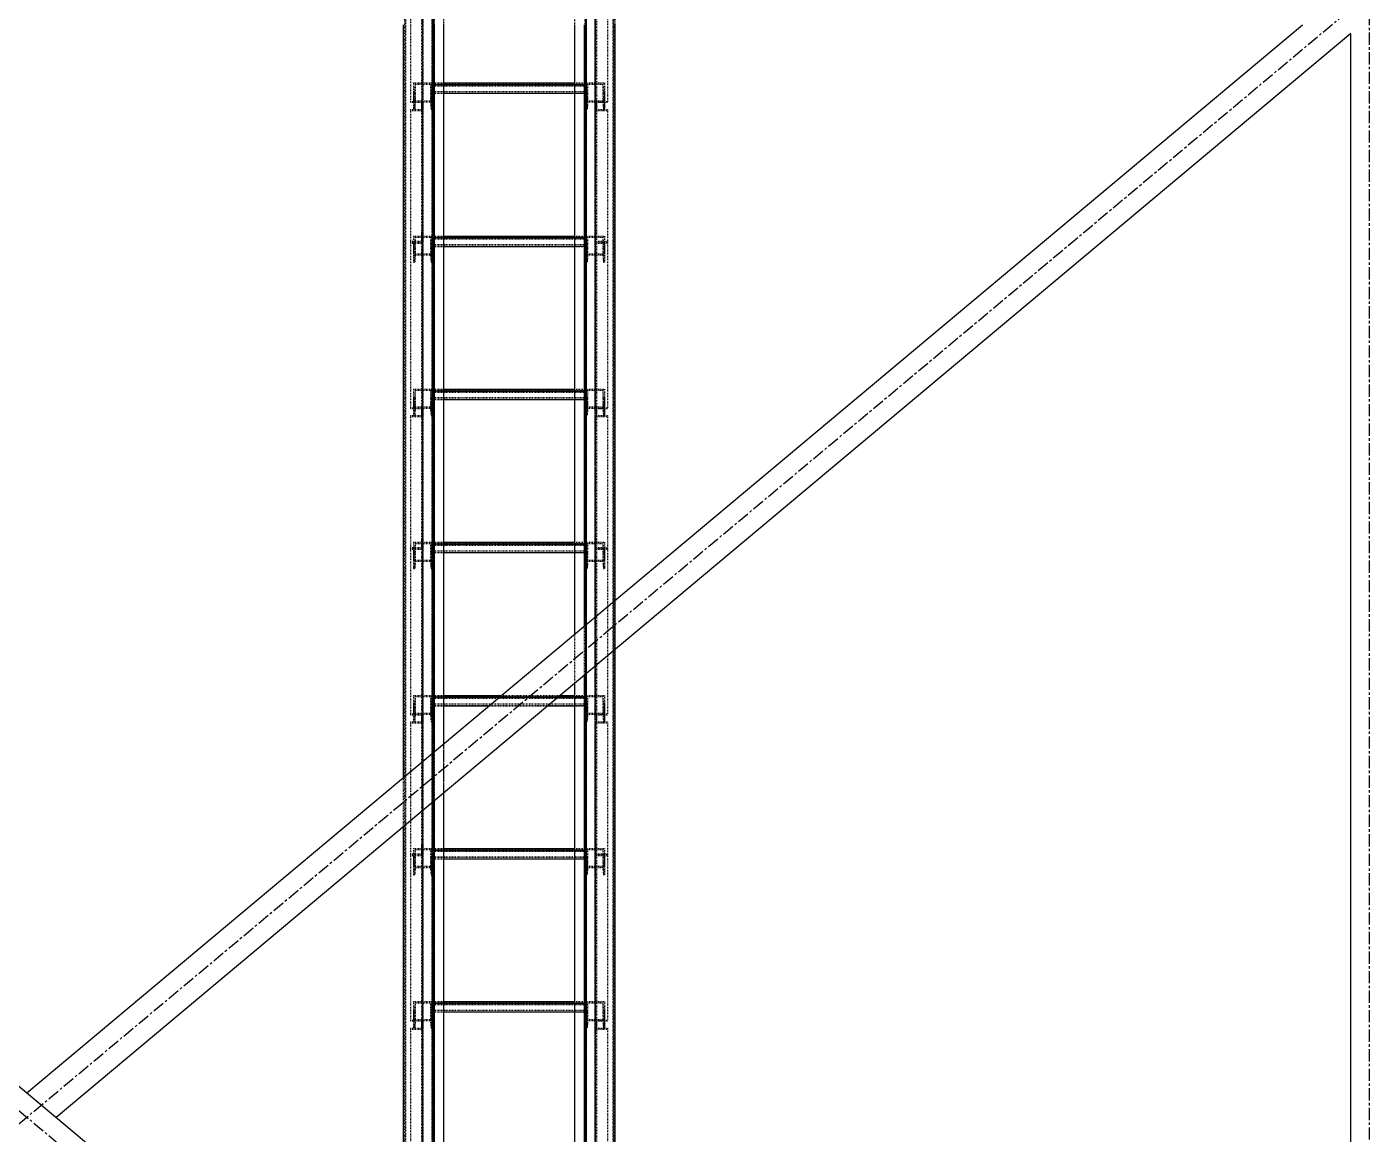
# Model space of a CAD drawing. Header units: millimetres. Extents: x 5143 to 30813, y 232 to 21408.
# Drawn here: x 24302 to 25174, y 6709 to 7429 of the extents above; entities that cross this region are included whole.
import ezdxf

# ---------------------------------------------------------------- set-up
doc = ezdxf.new("R2010")
doc.units = ezdxf.units.MM
doc.header["$LTSCALE"] = 0.25
for name, pattern in [('CENTER', [50.8, 31.75, -6.35, 6.35, -6.35]), ('XKITLINE00', [0]), ('XKITLINE02', [4, 2, -2]), ('XKITLINE03', [6, 3, -1, 1, -1])]:
    doc.linetypes.add(name, pattern=pattern)

msp = doc.modelspace()

# ---------------------------------------------------------------- linework, layer by layer
at = {"color": 3, "linetype": 'XKITLINE02'}
for p, q in [((24547.15, 7532.54), (24547.15, 5888.14)), ((24565, 7540.27), (24565, 5898.21)), ((24565.45, 7532.54), (24565.45, 5888.14)), ((24565.85, 7540.13), (24565.85, 5898.35)), ((24566.3, 7532.54), (24566.3, 5960.34)), ((24664.15, 7540.13), (24664.15, 5898.35)), ((24664.54, 7532.54), (24664.54, 5888.14)), ((24665, 7540.27), (24665, 5898.21)), ((24682.84, 7532.54), (24682.84, 5888.14)), ((24683.69, 7532.54), (24683.69, 5921.85)), ((24547.68, 7532), (24547.68, 5887.3)), ((24564.91, 7532), (24564.92, 5887.3)), ((24665.07, 7532), (24665.07, 5887.3)), ((24682.31, 7532), (24682.31, 5887.3)), ((24551, 7487.66), (24551, 7379.61)), ((24558.2, 7487.14), (24558.2, 7374.92)), ((24559, 7487.66), (24559, 7374.92)), ((24657.5, 7484.98), (24657.5, 5900.19)), ((24572.5, 7470.57), (24572.5, 5900.19)), ((24670.98, 7469.39), (24670.98, 7374.92)), ((24671.78, 7469.39), (24671.78, 7374.92)), ((24678.98, 7469.39), (24678.98, 7379.61)), ((24553, 7392.17), (24553, 7380.61)), ((24553, 7392.17), (24553, 7386.7)), ((24553, 7392.17), (24565, 7392.17)), ((24553, 7386.7), (24553, 7375.14)), ((24553, 7386.7), (24553.68, 7386.7)), ((24554.06, 7391.47), (24553.68, 7386.7)), ((24553.68, 7386.7), (24553.68, 7375.14)), ((24554.06, 7391.47), (24554.06, 7379.91)), ((24554.06, 7391.47), (24563.93, 7391.47)), ((24563.93, 7391.47), (24563.93, 7379.91)), ((24563.93, 7391.47), (24564.32, 7386.7)), ((24564.32, 7386.7), (24564.32, 7375.14)), ((24564.32, 7386.7), (24565, 7386.7)), ((24565, 7392.17), (24572.5, 7392.17)), ((24565, 7392.17), (24565, 7385.46)), ((24565, 7392.17), (24565, 7380.61)), ((24565, 7392.17), (24565, 7386.7)), ((24565, 7391.36), (24664.97, 7391.36)), ((24565, 7390.93), (24572.5, 7390.93)), ((24565, 7390.35), (24664.97, 7390.35)), ((24565, 7386.7), (24664.97, 7386.7)), ((24565, 7386.7), (24565, 7375.14)), ((24565, 7386.63), (24664.97, 7386.63)), ((24565, 7385.53), (24664.97, 7385.53)), ((24565, 7385.46), (24572.5, 7385.46)), ((24657.5, 7392.17), (24664.97, 7392.17)), ((24657.5, 7390.93), (24664.97, 7390.93)), ((24657.5, 7385.46), (24664.97, 7385.46)), ((24664.97, 7392.17), (24664.97, 7385.46)), ((24664.97, 7392.17), (24664.97, 7386.7)), ((24664.97, 7392.17), (24676.98, 7392.17)), ((24664.97, 7392.17), (24664.97, 7380.61)), ((24664.97, 7386.7), (24665.66, 7386.7)), ((24664.97, 7386.7), (24664.97, 7375.14)), ((24666.04, 7391.47), (24665.66, 7386.7)), ((24665.66, 7386.7), (24665.66, 7375.14)), ((24666.04, 7391.47), (24675.91, 7391.47)), ((24666.04, 7391.47), (24666.04, 7379.92)), ((24675.91, 7391.47), (24676.3, 7386.7)), ((24675.91, 7391.47), (24675.91, 7379.92)), ((24676.3, 7386.7), (24676.98, 7386.7)), ((24676.3, 7386.7), (24676.3, 7375.14)), ((24676.98, 7392.17), (24676.98, 7386.7)), ((24676.98, 7392.17), (24676.98, 7380.13)), ((24676.98, 7386.7), (24676.98, 7375.14)), ((24551, 7380.13), (24551, 7379.61)), ((24551, 7380.13), (24559, 7380.13)), ((24551, 7379.61), (24558.2, 7379.61)), ((24553, 7380.61), (24553, 7375.14)), ((24553, 7380.61), (24565, 7380.61)), ((24554.06, 7379.91), (24553.68, 7375.14)), ((24554.06, 7379.91), (24563.93, 7379.91)), ((24558.2, 7380.71), (24558.2, 7289.37)), ((24558.2, 7380.71), (24559, 7380.71)), ((24558.2, 7379.61), (24558.2, 7374.92)), ((24559, 7380.71), (24559, 7288.73)), ((24559, 7380.13), (24559, 7374.92)), ((24563.93, 7379.91), (24564.32, 7375.14)), ((24565, 7380.61), (24565, 7375.14)), ((24664.97, 7380.61), (24664.97, 7375.14)), ((24664.97, 7380.61), (24676.98, 7380.61)), ((24666.04, 7379.92), (24665.66, 7375.14)), ((24666.04, 7379.92), (24675.91, 7379.92)), ((24670.98, 7380.71), (24670.98, 7374.35)), ((24670.98, 7380.71), (24671.78, 7380.71)), ((24670.98, 7380.71), (24670.98, 7288.73)), ((24670.98, 7380.13), (24678.98, 7380.13)), ((24671.78, 7380.71), (24671.78, 7374.98)), ((24671.78, 7380.71), (24671.78, 7289.37)), ((24671.78, 7379.61), (24678.98, 7379.61)), ((24675.91, 7379.92), (24676.3, 7375.14)), ((24676.98, 7380.13), (24676.98, 7375.14)), ((24551, 7374.98), (24551, 7288.73)), ((24551, 7374.98), (24558.2, 7374.98)), ((24551, 7374.35), (24559, 7374.35)), ((24553, 7375.14), (24553.68, 7375.14)), ((24558.2, 7374.92), (24559, 7374.92)), ((24564.32, 7375.14), (24565, 7375.14)), ((24664.97, 7375.14), (24665.66, 7375.14)), ((24670.98, 7374.92), (24671.78, 7374.92)), ((24670.98, 7374.35), (24678.98, 7374.35)), ((24671.78, 7374.98), (24678.98, 7374.98)), ((24676.3, 7375.14), (24676.98, 7375.14)), ((24678.98, 7374.98), (24678.98, 7374.35)), ((24678.98, 7374.98), (24678.98, 7288.73)), ((24551, 7289.37), (24558.2, 7289.37)), ((24551, 7289.37), (24551, 7288.73)), ((24551, 7288.73), (24551, 7180.68)), ((24551, 7288.73), (24559, 7288.73)), ((24551, 7288.73), (24559, 7288.73)), ((24553, 7292.7), (24553, 7281.15)), ((24553, 7292.7), (24553, 7287.23)), ((24553, 7292.7), (24565, 7292.7)), ((24554.06, 7292.01), (24553.68, 7287.23)), ((24554.06, 7292.01), (24554.06, 7280.45)), ((24554.06, 7292.01), (24563.93, 7292.01)), ((24558.2, 7295.09), (24559, 7295.09)), ((24558.2, 7295.09), (24558.2, 7289.37)), ((24559, 7295.09), (24559, 7288.73)), ((24559, 7288.73), (24559, 7175.99)), ((24563.93, 7292.01), (24563.93, 7280.45)), ((24563.93, 7292.01), (24564.32, 7287.23)), ((24565, 7292.7), (24572.5, 7292.7)), ((24565, 7292.7), (24565, 7286)), ((24565, 7292.7), (24565, 7281.15)), ((24565, 7292.7), (24565, 7287.23)), ((24565, 7291.9), (24664.97, 7291.9)), ((24565, 7291.47), (24572.5, 7291.47)), ((24565, 7290.88), (24664.97, 7290.88)), ((24657.5, 7292.7), (24664.97, 7292.7)), ((24657.5, 7291.47), (24664.97, 7291.47)), ((24664.97, 7292.7), (24664.97, 7287.23)), ((24664.97, 7292.7), (24676.98, 7292.7)), ((24664.97, 7292.7), (24664.97, 7281.15)), ((24664.97, 7292.7), (24664.97, 7286)), ((24666.04, 7292.01), (24665.66, 7287.23)), ((24666.04, 7292.01), (24675.91, 7292.01)), ((24666.04, 7292.01), (24666.04, 7280.45)), ((24670.98, 7295.09), (24671.78, 7295.09)), ((24670.98, 7288.73), (24670.98, 7175.99)), ((24670.98, 7288.73), (24678.98, 7288.73)), ((24670.98, 7288.73), (24678.98, 7288.73)), ((24671.78, 7289.37), (24678.98, 7289.37)), ((24675.91, 7292.01), (24676.3, 7287.23)), ((24675.91, 7292.01), (24675.91, 7280.45)), ((24676.98, 7292.7), (24676.98, 7287.23)), ((24676.98, 7292.7), (24676.98, 7281.15)), ((24678.98, 7288.73), (24678.98, 7288.21)), ((24678.98, 7288.73), (24678.98, 7180.68)), ((24551, 7288.21), (24558.2, 7288.21)), ((24553, 7287.23), (24553, 7275.67)), ((24553, 7287.23), (24553.68, 7287.23)), ((24553, 7281.15), (24553, 7275.67)), ((24553, 7281.15), (24565, 7281.15)), ((24553.68, 7287.23), (24553.68, 7275.67)), ((24554.06, 7280.45), (24553.68, 7275.67)), ((24554.06, 7280.45), (24563.93, 7280.45)), ((24558.2, 7288.21), (24558.2, 7175.99)), ((24558.2, 7283.52), (24559, 7283.52)), ((24563.93, 7280.45), (24564.32, 7275.67)), ((24564.32, 7287.23), (24564.32, 7275.67)), ((24564.32, 7287.23), (24565, 7287.23)), ((24565, 7287.23), (24664.97, 7287.23)), ((24565, 7287.23), (24565, 7275.67)), ((24565, 7287.16), (24664.97, 7287.16)), ((24565, 7286.07), (24664.97, 7286.07)), ((24565, 7286), (24572.5, 7286)), ((24565, 7281.15), (24565, 7275.67)), ((24657.5, 7286), (24664.97, 7286)), ((24664.97, 7287.23), (24665.66, 7287.23)), ((24664.97, 7287.23), (24664.97, 7275.67)), ((24664.97, 7281.15), (24664.97, 7275.67)), ((24664.97, 7281.15), (24676.98, 7281.15)), ((24665.66, 7287.23), (24665.66, 7275.67)), ((24666.04, 7280.45), (24665.66, 7275.67)), ((24666.04, 7280.45), (24675.91, 7280.45)), ((24670.98, 7283.53), (24671.78, 7283.53)), ((24670.98, 7281.15), (24670.98, 7181.2)), ((24671.78, 7288.21), (24671.78, 7280.45)), ((24671.78, 7288.21), (24678.98, 7288.21)), ((24671.78, 7288.21), (24671.78, 7175.99)), ((24675.91, 7280.45), (24676.3, 7275.67)), ((24676.3, 7287.23), (24676.98, 7287.23)), ((24676.3, 7287.23), (24676.3, 7275.67)), ((24676.98, 7287.23), (24676.98, 7275.67)), ((24676.98, 7281.15), (24676.98, 7275.67)), ((24553, 7275.67), (24553.68, 7275.67)), ((24564.32, 7275.67), (24565, 7275.67)), ((24664.97, 7275.67), (24665.66, 7275.67)), ((24676.3, 7275.67), (24676.98, 7275.67)), ((24553, 7193.24), (24553, 7181.68)), ((24553, 7193.24), (24553, 7187.77)), ((24553, 7193.24), (24565, 7193.24)), ((24554.06, 7192.54), (24553.68, 7187.77)), ((24554.06, 7192.54), (24554.06, 7180.98)), ((24554.06, 7192.54), (24563.93, 7192.54)), ((24563.93, 7192.54), (24563.93, 7180.98)), ((24563.93, 7192.54), (24564.32, 7187.77)), ((24565, 7193.24), (24572.5, 7193.24)), ((24565, 7193.24), (24565, 7186.53)), ((24565, 7193.24), (24565, 7181.68)), ((24565, 7193.24), (24565, 7187.77)), ((24565, 7192.43), (24664.97, 7192.43)), ((24657.5, 7193.24), (24664.97, 7193.24)), ((24664.97, 7193.24), (24664.97, 7186.53)), ((24664.97, 7193.24), (24664.97, 7187.77)), ((24664.97, 7193.24), (24676.98, 7193.24)), ((24664.97, 7193.24), (24664.97, 7181.68)), ((24666.04, 7192.54), (24665.66, 7187.77)), ((24666.04, 7192.54), (24675.91, 7192.54)), ((24666.04, 7192.54), (24666.04, 7180.98)), ((24675.91, 7192.54), (24676.3, 7187.77)), ((24675.91, 7192.54), (24675.91, 7180.98)), ((24676.98, 7193.24), (24676.98, 7187.77)), ((24676.98, 7193.24), (24676.98, 7181.2)), ((24553, 7187.77), (24553, 7176.21)), ((24553, 7187.77), (24553.68, 7187.77)), ((24553.68, 7187.77), (24553.68, 7176.21)), ((24564.32, 7187.77), (24564.32, 7176.21)), ((24564.32, 7187.77), (24565, 7187.77)), ((24565, 7192), (24572.5, 7192)), ((24565, 7191.41), (24664.97, 7191.41)), ((24565, 7187.77), (24664.97, 7187.77)), ((24565, 7187.77), (24565, 7176.21)), ((24565, 7187.7), (24664.97, 7187.7)), ((24565, 7186.6), (24664.97, 7186.6)), ((24565, 7186.53), (24572.5, 7186.53)), ((24657.5, 7192), (24664.97, 7192)), ((24657.5, 7186.53), (24664.97, 7186.53)), ((24664.97, 7187.77), (24665.66, 7187.77)), ((24664.97, 7187.77), (24664.97, 7176.21)), ((24665.66, 7187.77), (24665.66, 7176.21)), ((24676.3, 7187.77), (24676.98, 7187.77)), ((24676.3, 7187.77), (24676.3, 7176.21)), ((24676.98, 7187.77), (24676.98, 7176.21)), ((24551, 7181.2), (24551, 7180.68)), ((24551, 7181.2), (24559, 7181.2)), ((24551, 7180.68), (24558.2, 7180.68)), ((24551, 7176.05), (24551, 7089.8)), ((24551, 7176.05), (24558.2, 7176.05)), ((24551, 7175.41), (24559, 7175.41)), ((24553, 7181.68), (24553, 7176.21)), ((24553, 7181.68), (24565, 7181.68)), ((24553, 7176.21), (24553.68, 7176.21)), ((24554.06, 7180.98), (24553.68, 7176.21)), ((24554.06, 7180.98), (24563.93, 7180.98)), ((24558.2, 7181.77), (24558.2, 7090.43)), ((24558.2, 7181.77), (24559, 7181.77)), ((24558.2, 7180.68), (24558.2, 7175.99)), ((24558.2, 7175.99), (24559, 7175.99)), ((24559, 7181.77), (24559, 7089.8)), ((24559, 7181.2), (24559, 7175.99)), ((24563.93, 7180.98), (24564.32, 7176.21)), ((24564.32, 7176.21), (24565, 7176.21)), ((24565, 7181.68), (24565, 7176.21)), ((24664.97, 7181.68), (24664.97, 7176.21)), ((24664.97, 7181.68), (24676.98, 7181.68)), ((24664.97, 7176.21), (24665.66, 7176.21)), ((24666.04, 7180.98), (24665.66, 7176.21)), ((24666.04, 7180.98), (24675.91, 7180.98)), ((24670.98, 7181.77), (24670.98, 7175.41)), ((24670.98, 7181.77), (24671.78, 7181.77)), ((24670.98, 7181.77), (24670.98, 7089.8)), ((24670.98, 7181.2), (24678.98, 7181.2)), ((24670.98, 7175.99), (24671.78, 7175.99)), ((24670.98, 7175.41), (24678.98, 7175.41)), ((24671.78, 7181.77), (24671.78, 7176.05)), ((24671.78, 7181.77), (24671.78, 7090.43)), ((24671.78, 7180.68), (24678.98, 7180.68)), ((24671.78, 7176.05), (24678.98, 7176.05)), ((24675.91, 7180.98), (24676.3, 7176.21)), ((24676.3, 7176.21), (24676.98, 7176.21)), ((24676.98, 7181.2), (24676.98, 7176.21)), ((24678.98, 7176.05), (24678.98, 7175.41)), ((24678.98, 7176.05), (24678.98, 7089.8)), ((24551, 7090.43), (24558.2, 7090.43)), ((24551, 7090.43), (24551, 7089.8)), ((24551, 7089.8), (24559, 7089.8)), ((24551, 7089.8), (24551, 6981.74)), ((24551, 7089.8), (24559, 7089.8)), ((24551, 7089.28), (24558.2, 7089.28)), ((24553, 7093.77), (24553, 7082.21)), ((24553, 7093.77), (24553, 7088.3)), ((24553, 7093.77), (24565, 7093.77)), ((24553, 7088.3), (24553, 7076.74)), ((24553, 7088.3), (24553.68, 7088.3)), ((24554.06, 7093.08), (24553.68, 7088.3)), ((24553.68, 7088.3), (24553.68, 7076.74)), ((24554.06, 7093.08), (24554.06, 7081.52)), ((24554.06, 7093.08), (24563.93, 7093.08)), ((24558.2, 7096.16), (24559, 7096.16)), ((24558.2, 7096.16), (24558.2, 7090.43)), ((24558.2, 7089.28), (24558.2, 6977.06)), ((24559, 7096.16), (24559, 7089.8)), ((24559, 7089.8), (24559, 6977.06)), ((24563.93, 7093.08), (24563.93, 7081.52)), ((24563.93, 7093.08), (24564.32, 7088.3)), ((24564.32, 7088.3), (24564.32, 7076.74)), ((24564.32, 7088.3), (24565, 7088.3)), ((24565, 7093.77), (24572.5, 7093.77)), ((24565, 7093.77), (24565, 7087.06)), ((24565, 7093.77), (24565, 7082.21)), ((24565, 7093.77), (24565, 7088.3)), ((24565, 7092.97), (24664.97, 7092.97)), ((24565, 7092.53), (24572.5, 7092.53)), ((24565, 7091.95), (24664.97, 7091.95)), ((24565, 7088.3), (24664.97, 7088.3)), ((24565, 7088.3), (24565, 7076.74)), ((24565, 7088.23), (24664.97, 7088.23)), ((24657.5, 7093.77), (24664.97, 7093.77)), ((24657.5, 7092.53), (24664.97, 7092.53)), ((24664.97, 7093.77), (24664.97, 7088.3)), ((24664.97, 7093.77), (24676.98, 7093.77)), ((24664.97, 7093.77), (24664.97, 7082.21)), ((24664.97, 7093.77), (24664.97, 7087.06)), ((24664.97, 7088.3), (24665.66, 7088.3)), ((24664.97, 7088.3), (24664.97, 7076.74)), ((24666.04, 7093.08), (24665.66, 7088.3)), ((24665.66, 7088.3), (24665.66, 7076.74)), ((24666.04, 7093.08), (24675.91, 7093.08)), ((24666.04, 7093.08), (24666.04, 7081.52)), ((24670.98, 7096.16), (24671.78, 7096.16)), ((24670.98, 7089.8), (24678.98, 7089.8)), ((24670.98, 7089.8), (24670.98, 7084.59)), ((24670.98, 7089.8), (24678.98, 7089.8)), ((24670.98, 7089.8), (24670.98, 6977.06)), ((24671.78, 7090.43), (24678.98, 7090.43)), ((24671.78, 7089.28), (24671.78, 7084.59)), ((24671.78, 7089.28), (24678.98, 7089.28)), ((24671.78, 7089.28), (24671.78, 6977.06)), ((24675.91, 7093.08), (24676.3, 7088.3)), ((24675.91, 7093.08), (24675.91, 7081.52)), ((24676.3, 7088.3), (24676.98, 7088.3)), ((24676.3, 7088.3), (24676.3, 7076.74)), ((24676.98, 7093.77), (24676.98, 7088.3)), ((24676.98, 7093.77), (24676.98, 7082.21)), ((24676.98, 7088.3), (24676.98, 7076.74)), ((24678.98, 7089.8), (24678.98, 7089.28)), ((24678.98, 7089.8), (24678.98, 6981.74)), ((24553, 7082.21), (24553, 7076.74)), ((24553, 7082.21), (24565, 7082.21)), ((24554.06, 7081.52), (24553.68, 7076.74)), ((24554.06, 7081.52), (24563.93, 7081.52)), ((24558.2, 7084.59), (24559, 7084.59)), ((24563.93, 7081.52), (24564.32, 7076.74)), ((24565, 7087.13), (24664.97, 7087.13)), ((24565, 7087.06), (24572.5, 7087.06)), ((24565, 7082.21), (24565, 7076.74)), ((24657.5, 7087.06), (24664.97, 7087.06)), ((24664.97, 7082.21), (24664.97, 7076.74)), ((24664.97, 7082.21), (24676.98, 7082.21)), ((24666.04, 7081.52), (24665.66, 7076.74)), ((24666.04, 7081.52), (24675.91, 7081.52)), ((24670.98, 7084.59), (24671.78, 7084.59)), ((24675.91, 7081.52), (24676.3, 7076.74)), ((24676.98, 7082.21), (24676.98, 7076.74)), ((24553, 7076.74), (24553.68, 7076.74)), ((24564.32, 7076.74), (24565, 7076.74)), ((24664.97, 7076.74), (24665.66, 7076.74)), ((24676.3, 7076.74), (24676.98, 7076.74)), ((24683.69, 7055.93), (24683.69, 7024.16)), ((24663.69, 7039.19), (24663.69, 7007.41)), ((24657.5, 7034), (24657.5, 7002.22)), ((24553, 6994.31), (24553, 6982.75)), ((24553, 6994.31), (24553, 6988.84)), ((24553, 6994.31), (24565, 6994.31)), ((24554.06, 6993.61), (24553.68, 6988.84)), ((24554.06, 6993.61), (24554.06, 6982.05)), ((24554.06, 6993.61), (24563.93, 6993.61)), ((24563.93, 6993.61), (24563.93, 6982.05)), ((24563.93, 6993.61), (24564.32, 6988.84)), ((24565, 6994.31), (24565, 6982.75)), ((24565, 6994.31), (24565, 6988.84)), ((24565, 6994.31), (24572.5, 6994.31)), ((24565, 6994.31), (24565, 6987.6)), ((24565, 6993.5), (24664.97, 6993.5)), ((24565, 6993.07), (24572.5, 6993.07)), ((24565, 6992.48), (24664.97, 6992.48)), ((24608.61, 6993.07), (24646.56, 6993.07)), ((24610.09, 6994.31), (24648.04, 6994.31)), ((24657.5, 6994.31), (24664.97, 6994.31)), ((24657.5, 6993.07), (24664.97, 6993.07)), ((24664.97, 6994.31), (24664.97, 6987.6)), ((24664.97, 6994.31), (24664.97, 6988.84)), ((24664.97, 6994.31), (24676.98, 6994.31)), ((24664.97, 6994.31), (24664.97, 6982.75)), ((24666.04, 6993.61), (24665.66, 6988.84)), ((24666.04, 6993.61), (24675.91, 6993.61)), ((24666.04, 6993.61), (24666.04, 6982.05)), ((24675.91, 6993.61), (24676.3, 6988.84)), ((24675.91, 6993.61), (24675.91, 6982.05)), ((24676.98, 6994.31), (24676.98, 6988.84)), ((24676.98, 6994.31), (24676.98, 6982.26)), ((24553, 6988.84), (24553, 6977.28)), ((24553, 6988.84), (24553.68, 6988.84)), ((24553.68, 6988.84), (24553.68, 6977.28)), ((24564.32, 6988.84), (24564.32, 6977.28)), ((24564.32, 6988.84), (24565, 6988.84)), ((24565, 6988.84), (24565, 6977.28)), ((24565, 6988.84), (24664.97, 6988.84)), ((24565, 6988.77), (24664.97, 6988.77)), ((24565, 6987.67), (24664.97, 6987.67)), ((24565, 6987.6), (24572.5, 6987.6)), ((24602.08, 6987.6), (24640.03, 6987.6)), ((24657.5, 6987.6), (24664.97, 6987.6)), ((24664.97, 6988.84), (24665.66, 6988.84)), ((24664.97, 6988.84), (24664.97, 6977.28)), ((24665.66, 6988.84), (24665.66, 6977.28)), ((24676.3, 6988.84), (24676.98, 6988.84)), ((24676.3, 6988.84), (24676.3, 6977.28)), ((24676.98, 6988.84), (24676.98, 6977.28)), ((24551, 6982.26), (24551, 6981.74)), ((24551, 6982.26), (24559, 6982.26)), ((24551, 6981.74), (24558.2, 6981.74)), ((24551, 6977.12), (24551, 6890.87)), ((24551, 6977.12), (24558.2, 6977.12)), ((24551, 6976.48), (24559, 6976.48)), ((24553, 6982.75), (24553, 6977.28)), ((24553, 6982.75), (24565, 6982.75)), ((24553, 6977.28), (24553.68, 6977.28)), ((24554.06, 6982.05), (24553.68, 6977.28)), ((24554.06, 6982.05), (24563.93, 6982.05)), ((24558.2, 6982.84), (24558.2, 6891.5)), ((24558.2, 6982.84), (24559, 6982.84)), ((24558.2, 6981.74), (24558.2, 6977.06)), ((24558.2, 6977.06), (24559, 6977.06)), ((24559, 6982.84), (24559, 6890.87)), ((24559, 6982.26), (24559, 6977.06)), ((24563.93, 6982.05), (24564.32, 6977.28)), ((24564.32, 6977.28), (24565, 6977.28)), ((24565, 6982.75), (24565, 6977.28)), ((24664.97, 6982.75), (24664.97, 6977.28)), ((24664.97, 6982.75), (24676.98, 6982.75)), ((24664.97, 6977.28), (24665.66, 6977.28)), ((24666.04, 6982.05), (24665.66, 6977.28)), ((24666.04, 6982.05), (24675.91, 6982.05)), ((24670.98, 6982.84), (24670.98, 6976.48)), ((24670.98, 6982.84), (24671.78, 6982.84)), ((24670.98, 6982.84), (24670.98, 6890.87)), ((24670.98, 6982.26), (24678.98, 6982.26)), ((24670.98, 6977.06), (24671.78, 6977.06)), ((24670.98, 6976.48), (24678.98, 6976.48)), ((24671.78, 6982.84), (24671.78, 6977.12)), ((24671.78, 6982.84), (24671.78, 6891.5)), ((24671.78, 6981.74), (24678.98, 6981.74)), ((24671.78, 6977.12), (24678.98, 6977.12)), ((24675.91, 6982.05), (24676.3, 6977.28)), ((24676.3, 6977.28), (24676.98, 6977.28)), ((24676.98, 6982.26), (24676.98, 6977.28)), ((24678.98, 6977.12), (24678.98, 6976.48)), ((24678.98, 6977.12), (24678.98, 6890.87)), ((24566.3, 6957.64), (24566.3, 6925.86)), ((24572.5, 6962.83), (24572.5, 6931.05)), ((24546.3, 6940.89), (24546.3, 6909.11)), ((24558.2, 6897.23), (24559, 6897.23)), ((24558.2, 6897.23), (24558.2, 6891.5)), ((24559, 6897.23), (24559, 6890.87)), ((24670.98, 6897.23), (24671.78, 6897.23)), ((24551, 6891.5), (24558.2, 6891.5)), ((24551, 6891.5), (24551, 6890.87)), ((24551, 6890.87), (24559, 6890.87)), ((24551, 6890.87), (24551, 6782.81)), ((24551, 6890.87), (24559, 6890.87)), ((24551, 6890.35), (24558.2, 6890.35)), ((24553, 6894.84), (24553, 6883.28)), ((24553, 6894.84), (24553, 6889.37)), ((24553, 6894.84), (24565, 6894.84)), ((24553, 6889.37), (24553, 6877.81)), ((24553, 6889.37), (24553.68, 6889.37)), ((24554.06, 6894.14), (24553.68, 6889.37)), ((24553.68, 6889.37), (24553.68, 6877.81)), ((24554.06, 6894.14), (24554.06, 6882.58)), ((24554.06, 6894.14), (24563.93, 6894.14)), ((24558.2, 6890.35), (24558.2, 6778.13)), ((24559, 6890.87), (24559, 6778.13)), ((24563.93, 6894.14), (24563.93, 6882.58)), ((24563.93, 6894.14), (24564.32, 6889.37)), ((24564.32, 6889.37), (24564.32, 6877.81)), ((24564.32, 6889.37), (24565, 6889.37)), ((24565, 6894.84), (24572.5, 6894.84)), ((24565, 6894.84), (24565, 6888.13)), ((24565, 6894.84), (24565, 6883.28)), ((24565, 6894.84), (24565, 6889.37)), ((24565, 6894.03), (24664.97, 6894.03)), ((24565, 6893.6), (24572.5, 6893.6)), ((24565, 6893.02), (24664.97, 6893.02)), ((24565, 6889.37), (24664.97, 6889.37)), ((24565, 6889.37), (24565, 6877.81)), ((24565, 6889.3), (24664.97, 6889.3)), ((24565, 6888.2), (24664.97, 6888.2)), ((24565, 6888.13), (24572.5, 6888.13)), ((24657.5, 6894.84), (24664.97, 6894.84)), ((24657.5, 6893.6), (24664.97, 6893.6)), ((24657.5, 6888.13), (24664.97, 6888.13)), ((24664.97, 6894.84), (24664.97, 6889.37)), ((24664.97, 6894.84), (24676.98, 6894.84)), ((24664.97, 6894.84), (24664.97, 6883.28)), ((24664.97, 6894.84), (24664.97, 6888.13)), ((24664.97, 6889.37), (24665.66, 6889.37)), ((24664.97, 6889.37), (24664.97, 6877.81)), ((24666.04, 6894.14), (24665.66, 6889.37)), ((24665.66, 6889.37), (24665.66, 6877.81)), ((24666.04, 6894.14), (24675.91, 6894.14)), ((24666.04, 6894.14), (24666.04, 6882.58)), ((24670.98, 6890.87), (24678.98, 6890.87)), ((24670.98, 6890.87), (24670.98, 6778.13)), ((24670.98, 6890.87), (24678.98, 6890.87)), ((24671.78, 6891.5), (24678.98, 6891.5)), ((24671.78, 6890.35), (24671.78, 6882.58)), ((24671.78, 6890.35), (24678.98, 6890.35)), ((24671.78, 6890.35), (24671.78, 6778.13)), ((24675.91, 6894.14), (24676.3, 6889.37)), ((24675.91, 6894.14), (24675.91, 6882.58)), ((24676.3, 6889.37), (24676.98, 6889.37)), ((24676.3, 6889.37), (24676.3, 6877.81)), ((24676.98, 6894.84), (24676.98, 6889.37)), ((24676.98, 6894.84), (24676.98, 6883.28)), ((24676.98, 6889.37), (24676.98, 6877.81)), ((24678.98, 6890.87), (24678.98, 6890.35)), ((24678.98, 6890.87), (24678.98, 6782.81)), ((24553, 6883.28), (24553, 6877.81)), ((24553, 6883.28), (24565, 6883.28)), ((24554.06, 6882.58), (24553.68, 6877.81)), ((24554.06, 6882.58), (24563.93, 6882.58)), ((24558.2, 6885.66), (24559, 6885.66)), ((24563.93, 6882.58), (24564.32, 6877.81)), ((24565, 6883.28), (24565, 6877.81)), ((24664.97, 6883.28), (24664.97, 6877.81)), ((24664.97, 6883.28), (24676.98, 6883.28)), ((24666.04, 6882.58), (24665.66, 6877.81)), ((24666.04, 6882.58), (24675.91, 6882.58)), ((24670.98, 6885.66), (24671.78, 6885.66)), ((24670.98, 6883.28), (24670.98, 6783.33)), ((24675.91, 6882.58), (24676.3, 6877.81)), ((24676.98, 6883.28), (24676.98, 6877.81)), ((24553, 6877.81), (24553.68, 6877.81)), ((24564.32, 6877.81), (24565, 6877.81)), ((24664.97, 6877.81), (24665.66, 6877.81)), ((24676.3, 6877.81), (24676.98, 6877.81)), ((24553, 6795.37), (24553, 6783.81)), ((24553, 6795.37), (24553, 6789.9)), ((24553, 6795.37), (24565, 6795.37)), ((24554.06, 6794.68), (24553.68, 6789.9)), ((24554.06, 6794.68), (24554.06, 6783.12)), ((24554.06, 6794.68), (24563.93, 6794.68)), ((24563.93, 6794.68), (24563.93, 6783.12)), ((24563.93, 6794.68), (24564.32, 6789.9)), ((24565, 6795.37), (24572.5, 6795.37)), ((24565, 6795.37), (24565, 6788.66)), ((24565, 6795.37), (24565, 6783.81)), ((24565, 6795.37), (24565, 6789.9)), ((24565, 6794.57), (24664.97, 6794.57)), ((24565, 6794.14), (24572.5, 6794.14)), ((24565, 6793.55), (24664.97, 6793.55)), ((24657.5, 6795.37), (24664.97, 6795.37)), ((24657.5, 6794.14), (24664.97, 6794.14)), ((24664.97, 6795.37), (24664.97, 6788.66)), ((24664.97, 6795.37), (24664.97, 6789.9)), ((24664.97, 6795.37), (24676.98, 6795.37)), ((24664.97, 6795.37), (24664.97, 6783.81)), ((24666.04, 6794.68), (24665.66, 6789.9)), ((24666.04, 6794.68), (24675.91, 6794.68)), ((24666.04, 6794.68), (24666.04, 6783.12)), ((24675.91, 6794.68), (24676.3, 6789.9)), ((24675.91, 6794.68), (24675.91, 6783.12)), ((24676.98, 6795.37), (24676.98, 6789.9)), ((24676.98, 6795.37), (24676.98, 6783.33)), ((24551, 6783.33), (24551, 6782.81)), ((24551, 6783.33), (24559, 6783.33)), ((24551, 6782.81), (24558.2, 6782.81)), ((24553, 6789.9), (24553, 6778.34)), ((24553, 6789.9), (24553.68, 6789.9)), ((24553, 6783.81), (24553, 6778.34)), ((24553, 6783.81), (24565, 6783.81)), ((24553.68, 6789.9), (24553.68, 6778.34)), ((24554.06, 6783.12), (24553.68, 6778.34)), ((24554.06, 6783.12), (24563.93, 6783.12)), ((24558.2, 6783.91), (24558.2, 6692.57)), ((24558.2, 6783.91), (24559, 6783.91)), ((24558.2, 6782.81), (24558.2, 6778.13)), ((24559, 6783.91), (24559, 6691.93)), ((24559, 6783.33), (24559, 6778.13)), ((24563.93, 6783.12), (24564.32, 6778.34)), ((24564.32, 6789.9), (24564.32, 6778.34)), ((24564.32, 6789.9), (24565, 6789.9)), ((24565, 6789.9), (24664.97, 6789.9)), ((24565, 6789.9), (24565, 6778.34)), ((24565, 6789.83), (24664.97, 6789.83)), ((24565, 6788.73), (24664.97, 6788.73)), ((24565, 6788.66), (24572.5, 6788.66)), ((24565, 6783.81), (24565, 6778.34)), ((24657.5, 6788.66), (24664.97, 6788.66)), ((24664.97, 6789.9), (24665.66, 6789.9)), ((24664.97, 6789.9), (24664.97, 6778.34)), ((24664.97, 6783.81), (24664.97, 6778.34)), ((24664.97, 6783.81), (24676.98, 6783.81)), ((24665.66, 6789.9), (24665.66, 6778.34)), ((24666.04, 6783.12), (24665.66, 6778.34)), ((24666.04, 6783.12), (24675.91, 6783.12)), ((24670.98, 6783.91), (24670.98, 6777.55)), ((24670.98, 6783.91), (24671.78, 6783.91)), ((24670.98, 6783.91), (24670.98, 6691.93)), ((24670.98, 6783.33), (24678.98, 6783.33)), ((24671.78, 6783.91), (24671.78, 6778.19)), ((24671.78, 6783.91), (24671.78, 6692.57)), ((24671.78, 6782.81), (24678.98, 6782.81)), ((24675.91, 6783.12), (24676.3, 6778.34)), ((24676.3, 6789.9), (24676.98, 6789.9)), ((24676.3, 6789.9), (24676.3, 6778.34)), ((24676.98, 6789.9), (24676.98, 6778.34)), ((24676.98, 6783.33), (24676.98, 6778.34)), ((24551, 6778.19), (24551, 6691.93)), ((24551, 6778.19), (24558.2, 6778.19)), ((24551, 6777.55), (24559, 6777.55)), ((24553, 6778.34), (24553.68, 6778.34)), ((24558.2, 6778.13), (24559, 6778.13)), ((24564.32, 6778.34), (24565, 6778.34)), ((24664.97, 6778.34), (24665.66, 6778.34)), ((24670.98, 6778.13), (24671.78, 6778.13)), ((24670.98, 6777.55), (24678.98, 6777.55)), ((24671.78, 6778.19), (24678.98, 6778.19)), ((24676.3, 6778.34), (24676.98, 6778.34)), ((24678.98, 6778.19), (24678.98, 6777.55)), ((24678.98, 6778.19), (24678.98, 6691.93))]:
    msp.add_line(p, q, dxfattribs=at)
at = {"color": 1, "linetype": 'XKITLINE03'}
for p, q in [((24559, 5869.63), (24559, 7535.89)), ((24565, 7540.27), (24565, 5900.27)), ((24665, 5900.27), (24665, 7540.27)), ((24670.99, 5869.63), (24670.99, 7535.89)), ((24559, 7380.13), (24559, 7487.66)), ((24670.98, 7487.66), (24670.98, 7380.13)), ((24565, 7380.61), (24565, 7392.17)), ((24664.97, 7390.93), (24565, 7390.93)), ((24664.97, 7392.17), (24664.97, 7380.61)), ((24559, 7288.73), (24559, 7374.35)), ((24670.98, 7374.35), (24670.98, 7288.73)), ((24559, 7181.2), (24559, 7288.73)), ((24565, 7281.15), (24565, 7292.7)), ((24664.97, 7291.47), (24565, 7291.47)), ((24664.97, 7292.7), (24664.97, 7281.15)), ((24670.98, 7288.73), (24670.98, 7181.2)), ((24565, 7181.68), (24565, 7193.24)), ((24664.97, 7193.24), (24664.97, 7181.68)), ((24664.97, 7192), (24565, 7192)), ((24559, 7089.8), (24559, 7175.41)), ((24670.98, 7175.41), (24670.98, 7089.8)), ((24559, 6982.26), (24559, 7089.8)), ((24565, 7082.21), (24565, 7093.77)), ((24664.97, 7092.53), (24565, 7092.53)), ((24664.97, 7093.77), (24664.97, 7082.21)), ((24670.98, 7089.8), (24670.98, 6982.26)), ((24565, 6982.75), (24565, 6994.31)), ((24664.97, 6993.07), (24565, 6993.07)), ((24664.97, 6994.31), (24664.97, 6982.75)), ((24559, 6890.87), (24559, 6976.48)), ((24670.98, 6976.48), (24670.98, 6890.87)), ((24559, 6783.33), (24559, 6890.87)), ((24565, 6883.28), (24565, 6894.84)), ((24664.97, 6893.6), (24565, 6893.6)), ((24664.97, 6894.84), (24664.97, 6883.28)), ((24670.98, 6890.87), (24670.98, 6783.33)), ((24565, 6783.81), (24565, 6795.37)), ((24664.97, 6794.14), (24565, 6794.14)), ((24664.97, 6795.37), (24664.97, 6783.81)), ((24559, 6691.93), (24559, 6777.55)), ((24670.98, 6777.55), (24670.98, 6691.93))]:
    msp.add_line(p, q, dxfattribs=at)
at = {"color": 8, "linetype": 'CENTER'}
for p, q in [((23430, 5990.27), (25173.61, 7450.27)), ((23430, 7450.27), (25173.61, 5990.27)), ((25173.61, 7450.27), (25173.61, 5990.27))]:
    msp.add_line(p, q, dxfattribs=at)
at = {"color": 8, "linetype": 'XKITLINE00'}
for p, q in [((24301.8, 6736.16), (25130.39, 7429.97)), ((24320.78, 6720.27), (25161.77, 7424.47)), ((25161.43, 7424.19), (25161.43, 6016.36)), ((23506.2, 7402.36), (25161.76, 6016.08))]:
    msp.add_line(p, q, dxfattribs=at)
at = {"color": 7, "linetype": 'XKITLINE00'}
for p, q in [((24546.3, 7429.97), (24546.3, 6940.89)), ((24566.3, 7429.97), (24566.3, 6957.64)), ((24572.5, 7429.97), (24572.5, 6962.83)), ((24657.5, 7429.97), (24657.5, 7034)), ((24663.69, 7429.97), (24663.69, 7039.19)), ((24683.69, 7429.97), (24683.69, 7055.93)), ((24572.5, 7392.17), (24657.5, 7392.17)), ((24572.5, 7390.93), (24657.5, 7390.93)), ((24572.5, 7385.46), (24657.5, 7385.46)), ((24572.5, 7292.7), (24657.5, 7292.7)), ((24572.5, 7291.47), (24657.5, 7291.47)), ((24572.5, 7286), (24657.5, 7286)), ((24572.5, 7193.24), (24657.5, 7193.24)), ((24572.5, 7192), (24657.5, 7192)), ((24572.5, 7186.53), (24657.5, 7186.53)), ((24572.5, 7093.77), (24657.5, 7093.77)), ((24572.5, 7092.53), (24657.5, 7092.53)), ((24572.5, 7087.06), (24657.5, 7087.06)), ((24683.69, 7024.16), (24683.69, 6416.39)), ((24657.5, 7002.22), (24657.5, 6438.33)), ((24663.69, 7007.41), (24663.69, 6433.14)), ((24572.5, 6994.31), (24610.09, 6994.31)), ((24572.5, 6993.07), (24608.61, 6993.07)), ((24646.56, 6993.07), (24657.5, 6993.07)), ((24648.04, 6994.31), (24657.5, 6994.31)), ((24572.5, 6987.6), (24602.08, 6987.6)), ((24640.03, 6987.6), (24657.5, 6987.6)), ((24572.5, 6931.05), (24572.5, 6509.5)), ((24566.3, 6925.86), (24566.3, 6514.69)), ((24546.3, 6909.11), (24546.3, 6531.44)), ((24572.5, 6894.84), (24657.5, 6894.84)), ((24572.5, 6893.6), (24657.5, 6893.6)), ((24572.5, 6888.13), (24657.5, 6888.13)), ((24572.5, 6795.37), (24657.5, 6795.37)), ((24572.5, 6794.14), (24657.5, 6794.14)), ((24572.5, 6788.66), (24657.5, 6788.66))]:
    msp.add_line(p, q, dxfattribs=at)
at = {"color": 1, "linetype": 'XKITLINE00'}
for centre in [(24565, 7392.17), (24565, 7390.93), (24664.97, 7390.93), (24664.97, 7392.17), (24559, 7380.13), (24565, 7380.61), (24664.97, 7380.61), (24670.98, 7380.13), (24559, 7374.35), (24670.98, 7374.35), (24559, 7288.73), (24559, 7288.73), (24565, 7292.7), (24565, 7291.47), (24664.97, 7292.7), (24664.97, 7291.47), (24670.98, 7288.73), (24670.98, 7288.73), (24565, 7281.15), (24664.97, 7281.15), (24565, 7193.24), (24664.97, 7193.24), (24565, 7192), (24664.97, 7192), (24559, 7181.2), (24559, 7175.41), (24565, 7181.68), (24664.97, 7181.68), (24670.98, 7181.2), (24670.98, 7175.41), (24559, 7089.8), (24559, 7089.8), (24565, 7093.77), (24565, 7092.53), (24664.97, 7093.77), (24664.97, 7092.53), (24670.98, 7089.8), (24670.98, 7089.8), (24565, 7082.21), (24664.97, 7082.21), (24565, 6994.31), (24565, 6993.07), (24664.97, 6993.07), (24664.97, 6994.31), (24559, 6982.26), (24559, 6976.48), (24565, 6982.75), (24664.97, 6982.75), (24670.98, 6982.26), (24670.98, 6976.48), (24559, 6890.87), (24559, 6890.87), (24565, 6894.84), (24565, 6893.6), (24664.97, 6894.84), (24664.97, 6893.6), (24670.98, 6890.87), (24670.98, 6890.87), (24565, 6883.28), (24664.97, 6883.28), (24565, 6795.37), (24565, 6794.14), (24664.97, 6794.14), (24664.97, 6795.37), (24559, 6783.33), (24565, 6783.81), (24664.97, 6783.81), (24670.98, 6783.33), (24559, 6777.55), (24670.98, 6777.55)]:
    msp.add_circle(centre, 0.05, dxfattribs=at)

doc.saveas('drawing.dxf')
